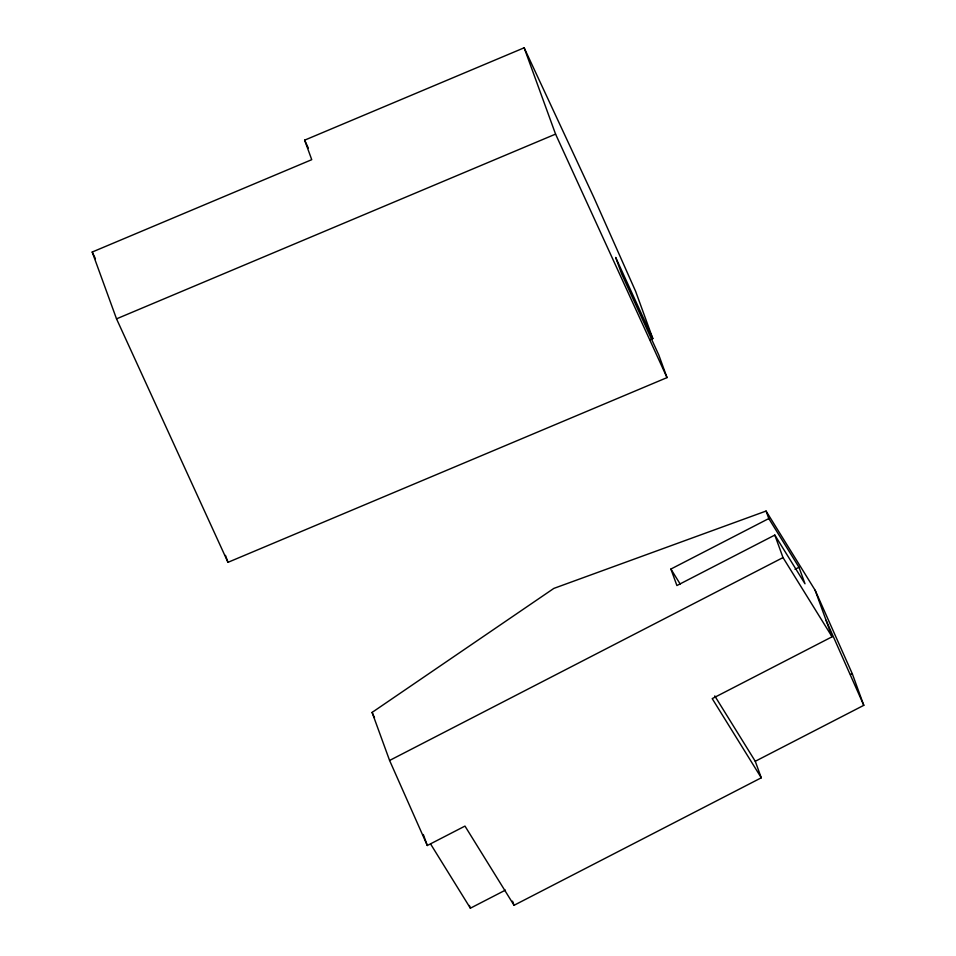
<?xml version="1.0" encoding="UTF-8"?>
<svg xmlns="http://www.w3.org/2000/svg" width="956" height="956" viewBox="0 0 956 956"><rect width="100%" height="100%" fill="white"/><g stroke="black" fill="none" stroke-linecap="round" stroke-linejoin="round"><path stroke-width="1.43" d="M372.099 712.411L553.859 588.394L766.067 511.054L815.145 590.246L852.31 673.789L863.794 705.325L755.264 761.287L761.275 777.802L514.041 905.296L464.975 826.092L427.308 845.51L389.594 760.462L372.099 712.411L374.489 717.813M768.803 518.558L798.989 567.278L805 583.781L774.814 535.073L676.908 585.55L670.897 569.047L768.803 518.558L766.067 511.054M389.594 760.462L783.012 557.587L774.814 535.073M795.022 569.322L798.989 567.278M815.145 590.246L832.078 636.792L712.208 698.609L761.275 777.802M430.654 844.088L470.376 908.2L505.437 890.12M652.817 338.579L615.664 257.415L621.675 273.93L658.827 355.082L667.025 377.608L227.982 562.331L116.524 318.85L92.206 252.037L311.74 159.676L304.629 140.162L524.151 47.8L593.819 197.366L635.609 291.281L652.817 338.579L650.092 339.727M116.524 318.85L555.567 134.115L524.151 47.8M850.529 674.434L852.31 673.789M783.012 557.587L832.078 636.792M670.897 569.047L680.182 584.032M714.765 695.92L755.264 761.287M92.206 252.037L95.421 258.718M304.629 140.162L308.394 148.252M555.567 134.115L667.025 377.608M826.068 620.277L863.794 705.325M512.535 901.161L514.041 905.296M469.372 905.475L470.376 908.2M423.305 834.504L427.308 845.51M225.449 555.376L227.982 562.331"/></g></svg>
